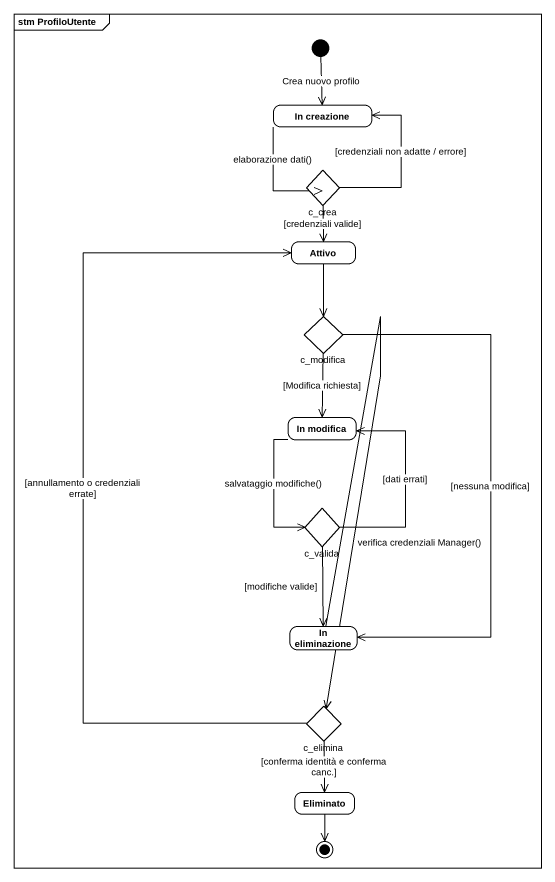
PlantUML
@startuml
mainframe stm ProfiloUtente
hide empty description
state "In creazione" as In_creazione
state c_crea <<choice>>
state Attivo
state c_modifica <<choice>>
state "In modifica" as In_modifica
state c_valida <<choice>>
state "In eliminazione" as In_eliminazione
state c_elimina <<choice>>
state Eliminato
[*] --> In_creazione : Crea nuovo profilo
In_creazione --> c_crea : elaborazione dati()
c_crea -up-> In_creazione : [credenziali non adatte / errore]
c_crea --> Attivo : [credenziali valide]
Attivo --> c_modifica
c_modifica --> In_modifica : [Modifica richiesta]
c_modifica --> In_eliminazione : [nessuna modifica]
In_modifica --> c_valida : salvataggio modifiche()
c_valida -up-> In_modifica : [dati errati]
c_valida --> In_eliminazione : [modifiche valide]
In_eliminazione --> c_elimina : verifica credenziali Manager()
c_elimina -up-> Attivo : [annullamento o credenziali errate]
c_elimina --> Eliminato : [conferma identità e conferma canc.]
Eliminato --> [*]
@enduml
